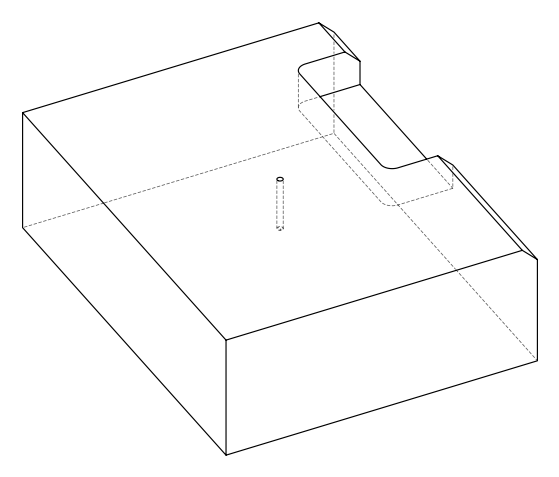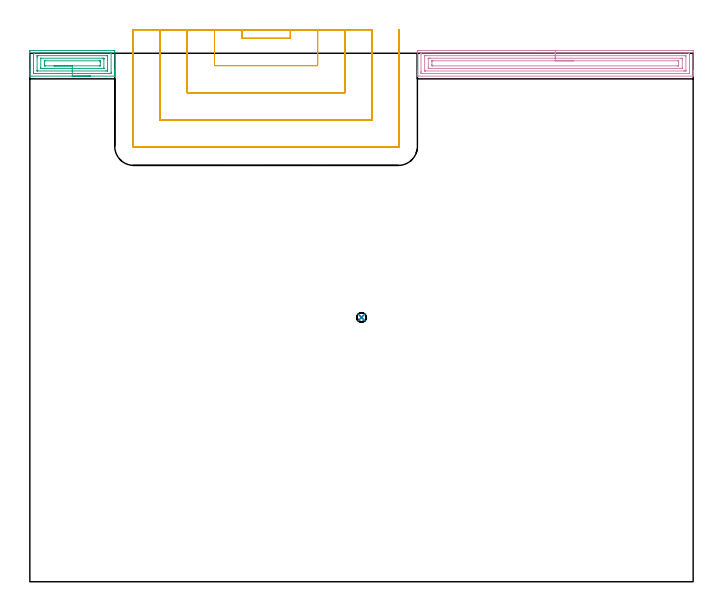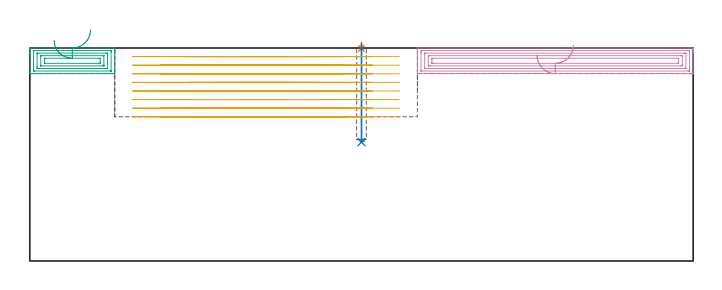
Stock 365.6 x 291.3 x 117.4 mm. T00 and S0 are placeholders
(PLAN: 5 operations, 3 tool changes, 33 min)
(1 SPOT_DRILL | STEP1POCKET | NXT0321_9005460120000 | 0.03 min | 1 mm3)
(2 DRILL_BLIND_HOLE_INTO_CENTER | STEP1POCKET | UGT0301_448 | 0.22 min | 1103 mm3)
(3 AREA_MILL | FG_CHAMFER_SURFACE | UGT0205_001 | 2.19 min | 5351 mm3)
(4 AREA_MILL_1 | FG_CHAMFER_SURFACE_1 | UGT0205_001 | 6.4 min | 15809 mm3)
(5 MILL_SLOT | SLOT_PARTIAL_RECTANGULAR | UGT0201_094 | Follow Part, ap 5, ae 75% | 24.16 min | 387571 mm3)
(TOOL NXT0321_9005460120000 | NC Spot Drill, 142deg, 12mm, Carbide, Uncoated | D12 PA142 FL30 Z2)
(TOOL UGT0301_448 | Carbide Drill 5.3 mm | D5.3 PA118 FL52 Z2)
(TOOL UGT0205_001 | Chamfer Mill 20 x 3 x 45 deg. | D20 FL50 Z2)
(TOOL UGT0201_094 | End mill 20 mm | D20 FL38 Z4)
(OP 1 SPOT_DRILL)
G17 G21 G94 G90
T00 M6
G54
G17 G0 G90 X182.8 Y145.7 S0 M3
G43 Z127.4 H0
G94 G81 G98 Z117.172 F250. R120.4
G80
M5
M2
(OP 2 DRILL_BLIND_HOLE_INTO_CENTER)
G17 G21 G94 G90
T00 M6
G54
G17 G0 G90 X182.8 Y145.7 S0 M3
G43 Z127.4 H0
G94 G81 G98 Z65.5 F250. R119.4
G80
M5
M2
(OP 3 AREA_MILL)
G17 G21 G94 G90
T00 M6
G54
G17 G0 G90 X33.4 Y278.7 S1061 M3
G43 Z127.4 H0
G94 G1 X33.362 Z126.528 F250.
X33.248 Z125.663
X33.059 Z124.812
X32.797 Z123.98
X32.463 Z123.174
X32.06 Z122.4
X31.592 Z121.664
X31.06 Z120.972
X30.471 Z120.329
X29.828 Z119.74
X29.136 Z119.208
X28.4 Z118.74
X27.626 Z118.337
X26.82 Z118.003
X25.988 Z117.741
X25.137 Z117.552
X24.272 Z117.438
X23.4 Z117.4
X0.172
X0.005 Z117.39
X0.004 Y278.701 Z117.389
X0. Y279.041 Z117.059
Y279.346 Z116.753
Y280.024 Z116.071
Y281.244 Z114.853
Y281.786 Z114.308
Y292.086 Z104.012
X0.003 Y292.357 Z103.741
X0.01 Y292.792 Z103.306
X0.173 Y292.796 Z103.302
X0.619 Y292.8 Z103.3
X46.181
X46.629 Y292.796 Z103.302
X46.79 Y292.792 Z103.306
X46.8 Y292.628 Z103.47
Y281.786 Z114.308
Y281.244 Z114.853
Y280.905 Z115.191
Y280.363 Z115.733
Y280.024 Z116.071
Y279.346 Z116.753
Y279.041 Z117.058
X46.796 Y278.701 Z117.389
X46.795 Y278.7 Z117.39
X46.628 Z117.4
X23.4
Y280.114 Z115.986
X2.313 Y280.115 Z115.985
X2.033 Y280.121 Z115.979
X2.009 Y280.124 Z115.976
X2.005 Y280.146 Z115.954
X2.002 Y280.178 Z115.922
X2. Y280.21 Z115.89
Y280.424 Z115.676
X2.001 Y290.595 Z105.505
X2.004 Y290.991 Z105.109
X2.014 Y291.379 Z104.721
X2.405 Y291.385 Z104.715
X2.497
X44.395 Y291.386 Z104.714
X44.487 Y291.385 Z104.715
X44.767 Y291.379 Z104.721
X44.791 Y291.376 Z104.724
X44.795 Y291.354 Z104.746
X44.799 Y291.322 Z104.778
X44.8 Y291.291 Z104.809
Y291.076 Z105.024
X44.799 Y280.905 Z115.195
X44.797 Y280.509 Z115.591
X44.786 Y280.121 Z115.979
X44.395 Y280.116 Z115.984
X44.303 Y280.115 Z115.985
X23.4 Y280.114 Z115.986
Y281.528 Z114.572
X4.192 Y281.529 Z114.571
X4.105 Y281.53 Z114.57
X4.036 Y281.533 Z114.567
X4.019 Y281.535 Z114.565
X4.01 Y281.545 Z114.555
X4.007 Y281.597 Z114.503
X4.002 Y281.786 Z114.314
X4. Y281.975 Z114.125
Y289.022 Z107.078
X4.002 Y289.714 Z106.386
X4.004 Y289.899 Z106.201
X4.01 Y289.96 Z106.14
X4.063 Y289.965 Z106.135
X4.192 Y289.967 Z106.133
X4.825 Y289.971 Z106.129
X42.608
X42.695 Y289.97 Z106.13
X42.764 Y289.967 Z106.133
X42.781 Y289.965 Z106.135
X42.79 Y289.955 Z106.145
X42.793 Y289.903 Z106.197
X42.798 Y289.714 Z106.386
X42.8 Y289.525 Z106.575
Y282.478 Z113.622
X42.798 Y281.786 Z114.314
X42.796 Y281.601 Z114.499
X42.791 Y281.54 Z114.56
X42.737 Y281.535 Z114.565
X42.608 Y281.533 Z114.567
X41.975 Y281.529 Z114.571
X23.4 Y281.528 Z114.572
Y282.943 Z113.157
X6.592
X6.133 Y282.945 Z113.155
X6.031 Y282.948 Z113.152
X6.015 Y282.949 Z113.151
X6.01 Y282.963 Z113.137
X6.005 Y283.013 Z113.087
X6.002 Y283.116 Z112.984
X6. Y283.527 Z112.573
X6.001 Y288.382 Z107.718
X6.003 Y288.49 Z107.61
X6.007 Y288.543 Z107.557
X6.01 Y288.55 Z107.55
X6.02 Y288.553 Z107.547
X6.054 Y288.555 Z107.545
X6.259 Y288.557 Z107.543
X40.208
X40.667 Y288.555 Z107.545
X40.769 Y288.552 Z107.548
X40.785 Y288.551 Z107.549
X40.79 Y288.537 Z107.563
X40.795 Y288.487 Z107.613
X40.798 Y288.384 Z107.716
X40.8 Y287.973 Z108.127
X40.799 Y283.118 Z112.982
X40.797 Y283.01 Z113.09
X40.793 Y282.958 Z113.142
X40.79 Y282.95 Z113.15
X40.78 Y282.947 Z113.153
X40.746 Y282.945 Z113.155
X40.541 Y282.943 Z113.157
X23.4
Y284.357 Z111.743
X8.586
X8.441 Y284.358 Z111.742
X8.15 Y284.364 Z111.736
X8.009 Y284.368 Z111.732
X8.006 Y284.386 Z111.714
X8.003 Y284.429 Z111.671
X8. Y285.078 Z111.022
Y286.84 Z109.26
X8.001 Y287.071 Z109.029
X8.002 Y287.112 Z108.988
X8.005 Y287.131 Z108.969
X8.007 Y287.135 Z108.965
X8.077 Y287.138 Z108.962
X8.368 Y287.142 Z108.958
X8.513 Y287.143 Z108.957
X38.214
X38.359 Y287.142 Z108.958
X38.65 Y287.136 Z108.964
X38.791 Y287.132 Z108.968
X38.794 Y287.114 Z108.986
X38.797 Y287.071 Z109.029
X38.8 Y286.422 Z109.678
Y284.66 Z111.44
Y284.429 Z111.671
X38.798 Y284.388 Z111.712
X38.795 Y284.369 Z111.731
X38.793 Y284.365 Z111.735
X38.723 Y284.362 Z111.738
X38.432 Y284.358 Z111.742
X38.287 Y284.357 Z111.743
X23.4
X22.528 Z111.781
X21.664 Z111.895
X20.812 Z112.084
X19.98 Z112.346
X19.174 Z112.68
X18.4 Z113.083
X17.664 Z113.552
X16.972 Z114.083
X16.329 Z114.672
X15.74 Z115.315
X15.209 Z116.007
X14.74 Z116.743
X14.337 Z117.517
X14.003 Z118.323
X13.741 Z119.155
X13.552 Z120.007
X13.438 Z120.872
X13.4 Z121.743
G0 Z127.4
M5
M2
(OP 4 AREA_MILL_1)
G17 G21 G94 G90
T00 M6
G54
G17 G0 G90 X279.6 Y292.8 S1061 M3
G43 Z127.4 H0
Z113.3
G94 G1 X279.638 Z112.428 F250.
X279.752 Z111.563
X279.941 Z110.712
X280.203 Z109.88
X280.537 Z109.074
X280.94 Z108.3
X281.408 Z107.564
X281.94 Z106.872
X282.529 Z106.229
X283.172 Z105.64
X283.864 Z105.108
X284.6 Z104.64
X285.374 Z104.237
X286.18 Z103.903
X287.012 Z103.641
X287.863 Z103.452
X288.728 Z103.338
X289.6 Z103.3
X364.997
X365.445 Y292.795 Z103.303
X365.59 Y292.792 Z103.306
X365.6 Y292.642 Z103.455
Y281.786 Z114.308
Y281.215 Z114.882
Y280.905 Z115.191
Y280.334 Z115.762
Y280.024 Z116.07
Y279.405 Z116.694
Y279.143 Z116.956
X365.599 Y279.011 Z117.089
X365.59 Y278.706 Z117.393
X365.443 Y278.7 Z117.4
X213.757
X213.61 Y278.706 Z117.393
X213.6 Y279.012 Z117.088
Y279.406 Z116.694
Y280.024 Z116.07
Y281.215 Z114.882
Y281.786 Z114.308
Y292.357 Z103.741
X213.603 Y292.645 Z103.452
X213.61 Y292.792 Z103.305
X213.759 Y292.799 Z103.299
X214.203 Y292.8 Z103.3
X289.6
Y291.386 Z104.714
X363.212 Y291.385 Z104.715
X363.305 Y291.384 Z104.716
X363.571 Y291.379 Z104.721
X363.59 Y291.292 Z104.808
X363.597 Y291.097 Z105.003
X363.599 Y290.595 Z105.505
X363.6 Y290.212 Z105.888
X363.599 Y280.524 Z115.576
X363.592 Y280.141 Z115.959
X363.59 Y280.12 Z115.98
X363.586 Y280.119 Z115.981
X363.563 Y280.116 Z115.984
X363.513 Y280.115 Z115.985
X363.413 Y280.114 Z115.986
X215.987 Y280.115 Z115.985
X215.895 Y280.116 Z115.984
X215.629 Y280.121 Z115.979
X215.61 Y280.208 Z115.892
X215.604 Y280.403 Z115.697
X215.601 Y280.905 Z115.195
X215.6 Y281.288 Z114.812
X215.601 Y290.976 Z105.124
X215.607 Y291.36 Z104.74
X215.61 Y291.38 Z104.72
X215.614 Y291.382 Z104.718
X215.637 Y291.384 Z104.716
X215.687 Y291.385 Z104.715
X215.787 Y291.386 Z104.714
X289.6
Y289.972 Z106.128
X361.167 Y289.971 Z106.129
X361.428 Y289.97 Z106.13
X361.515 Y289.968 Z106.132
X361.576 Y289.965 Z106.135
X361.59 Y289.883 Z106.217
X361.595 Y289.714 Z106.386
X361.599 Y289.545 Z106.555
Y281.786 Z114.314
X361.597 Y281.619 Z114.481
X361.59 Y281.561 Z114.539
X361.583 Y281.535 Z114.565
X361.558 Y281.534 Z114.566
X361.428 Y281.531 Z114.569
X360.796 Y281.529 Z114.571
X360.536 Z114.572
X218.032 Z114.571
X217.772 Y281.531 Z114.569
X217.685 Y281.532 Z114.568
X217.624 Y281.535 Z114.565
X217.61 Y281.617 Z114.483
X217.605 Y281.786 Z114.314
X217.601 Y281.955 Z114.145
Y289.714 Z106.386
X217.603 Y289.881 Z106.219
X217.61 Y289.939 Z106.161
X217.617 Y289.965 Z106.135
X217.642 Y289.966 Z106.134
X217.772 Y289.969 Z106.131
X218.404 Y289.971 Z106.129
X218.664 Y289.972 Z106.128
X289.6
Y288.557 Z107.543
X358.751
X359.032 Y288.556 Z107.544
X359.481 Y288.552 Z107.548
X359.58 Y288.551 Z107.549
X359.59 Y288.377 Z107.723
X359.599 Y287.996 Z108.104
X359.6 Y287.952 Z108.148
X359.599 Y283.129 Z112.971
X359.597 Y283.024 Z113.076
X359.593 Y282.972 Z113.128
X359.591 Y282.952 Z113.148
X359.567 Y282.95 Z113.15
X359.361 Y282.946 Z113.154
X358.751 Y282.943 Z113.157
X358.472
X220.449
X220.168 Y282.944 Z113.156
X219.719 Y282.948 Z113.152
X219.62 Y282.95 Z113.15
X219.61 Y283.123 Z112.977
X219.601 Y283.504 Z112.596
X219.6 Y283.548 Z112.552
X219.601 Y288.371 Z107.729
X219.603 Y288.476 Z107.624
X219.607 Y288.528 Z107.572
X219.609 Y288.548 Z107.552
X219.633 Y288.55 Z107.55
X219.839 Y288.554 Z107.546
X220.449 Y288.557 Z107.543
X220.728
X289.6
Y287.143 Z108.957
X357.039
X357.185 Y287.141 Z108.959
X357.475 Y287.136 Z108.964
X357.591 Y287.129 Z108.971
X357.594 Y287.112 Z108.988
X357.597 Y287.071 Z109.029
X357.6 Y286.446 Z109.654
Y284.684 Z111.416
Y284.429 Z111.671
X357.598 Y284.39 Z111.71
X357.595 Y284.371 Z111.729
X357.592 Y284.367 Z111.733
X357.548 Y284.364 Z111.736
X357.258 Y284.358 Z111.742
X357.112 Y284.357 Z111.743
X357.039
X222.161
X222.015 Y284.359 Z111.741
X221.725 Y284.364 Z111.736
X221.609 Y284.371 Z111.729
X221.606 Y284.388 Z111.712
X221.603 Y284.429 Z111.671
X221.6 Y285.054 Z111.046
Y286.816 Z109.284
Y287.071 Z109.029
X221.602 Y287.11 Z108.99
X221.605 Y287.129 Z108.971
X221.608 Y287.133 Z108.967
X221.652 Y287.136 Z108.964
X221.942 Y287.142 Z108.958
X222.088 Y287.143 Z108.957
X222.161
X289.6
X290.472 Z108.995
X291.336 Z109.109
X292.188 Z109.298
X293.02 Z109.56
X293.826 Z109.894
X294.6 Z110.297
X295.336 Z110.765
X296.028 Z111.296
X296.671 Z111.886
X297.26 Z112.529
X297.791 Z113.221
X298.26 Z113.957
X298.663 Z114.731
X298.997 Z115.537
X299.259 Z116.369
X299.448 Z117.22
X299.562 Z118.085
X299.6 Z118.957
G0 Z127.4
M5
M2
(OP 5 MILL_SLOT)
G17 G21 G94 G90
T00 M6
G54
G17 G0 G90 X116.8 Y304.3 S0 M3
G43 Z127.4 H0
Z112.662
G94 G1 Y301.3 F250.
Y299.5 F500.
X143.6
Y301.3
Y304.3 F250.
X101.8
Y301.3
Y284.5 F500.
X158.6
Y301.3
Y304.3 F250.
X86.8
Y301.3
Y269.5 F500.
X173.6
Y301.3
Y304.3 F250.
X71.8
Y301.3
Y254.5 F500.
X188.6
Y301.3
Y304.3 F250.
X56.8
Y301.3
Y240. F500.
G3 X57.3 Y239.5 R0.5
G1 X203.1
G3 X203.6 Y240. R0.5
G1 Y301.3
Y304.3 F250.
G0 X116.8 Z107.925
G1 Y301.3
Y299.5 F500.
X143.6
Y301.3
Y304.3 F250.
X101.8
Y301.3
Y284.5 F500.
X158.6
Y301.3
Y304.3 F250.
X86.8
Y301.3
Y269.5 F500.
X173.6
Y301.3
Y304.3 F250.
X71.8
Y301.3
Y254.5 F500.
X188.6
Y301.3
Y304.3 F250.
X56.8
Y301.3
Y240. F500.
G3 X57.3 Y239.5 R0.5
G1 X203.1
G3 X203.6 Y240. R0.5
G1 Y301.3
Y304.3 F250.
G0 X116.8 Z103.187
G1 Y301.3
Y299.5 F500.
X143.6
Y301.3
Y304.3 F250.
X101.8
Y301.3
Y284.5 F500.
X158.6
Y301.3
Y304.3 F250.
X86.8
Y301.3
Y269.5 F500.
X173.6
Y301.3
Y304.3 F250.
X71.8
Y301.3
Y254.5 F500.
X188.6
Y301.3
Y304.3 F250.
X56.8
Y301.3
Y240. F500.
G3 X57.3 Y239.5 R0.5
G1 X203.1
G3 X203.6 Y240. R0.5
G1 Y301.3
Y304.3 F250.
G0 X116.8 Z98.45
G1 Y301.3
Y299.5 F500.
X143.6
Y301.3
Y304.3 F250.
X101.8
Y301.3
Y284.5 F500.
X158.6
Y301.3
Y304.3 F250.
X86.8
Y301.3
Y269.5 F500.
X173.6
Y301.3
Y304.3 F250.
X71.8
Y301.3
Y254.5 F500.
X188.6
Y301.3
Y304.3 F250.
X56.8
Y301.3
Y240. F500.
G3 X57.3 Y239.5 R0.5
G1 X203.1
G3 X203.6 Y240. R0.5
G1 Y301.3
Y304.3 F250.
G0 X116.8 Z93.712
G1 Y301.3
Y299.5 F500.
X143.6
Y301.3
Y304.3 F250.
X101.8
Y301.3
Y284.5 F500.
X158.6
Y301.3
Y304.3 F250.
X86.8
Y301.3
Y269.5 F500.
X173.6
Y301.3
Y304.3 F250.
X71.8
Y301.3
Y254.5 F500.
X188.6
Y301.3
Y304.3 F250.
X56.8
Y301.3
Y240. F500.
G3 X57.3 Y239.5 R0.5
G1 X203.1
G3 X203.6 Y240. R0.5
G1 Y301.3
Y304.3 F250.
G0 X116.8 Z88.975
G1 Y301.3
Y299.5 F500.
X143.6
Y301.3
Y304.3 F250.
X101.8
Y301.3
Y284.5 F500.
X158.6
Y301.3
Y304.3 F250.
X86.8
Y301.3
Y269.5 F500.
X173.6
Y301.3
Y304.3 F250.
X71.8
Y301.3
Y254.5 F500.
X188.6
Y301.3
Y304.3 F250.
X56.8
Y301.3
Y240. F500.
G3 X57.3 Y239.5 R0.5
G1 X203.1
G3 X203.6 Y240. R0.5
G1 Y301.3
Y304.3 F250.
G0 X116.8 Z84.237
G1 Y301.3
Y299.5 F500.
X143.6
Y301.3
Y304.3 F250.
X101.8
Y301.3
Y284.5 F500.
X158.6
Y301.3
Y304.3 F250.
X86.8
Y301.3
Y269.5 F500.
X173.6
Y301.3
Y304.3 F250.
X71.8
Y301.3
Y254.5 F500.
X188.6
Y301.3
Y304.3 F250.
X56.8
Y301.3
Y240. F500.
G3 X57.3 Y239.5 R0.5
G1 X203.1
G3 X203.6 Y240. R0.5
G1 Y301.3
Y304.3 F250.
G0 X116.8 Z79.5
G1 Y301.3
Y299.5 F500.
X143.6
Y301.3
Y304.3 F250.
X101.8
Y301.3
Y284.5 F500.
X158.6
Y301.3
Y304.3 F250.
X86.8
Y301.3
Y269.5 F500.
X173.6
Y301.3
Y304.3 F250.
X71.8
Y301.3
Y254.5 F500.
X188.6
Y301.3
Y304.3 F250.
X56.8
Y301.3
Y240. F500.
G3 X57.3 Y239.5 R0.5
G1 X203.1
G3 X203.6 Y240. R0.5
G1 Y301.3
Y304.3 F250.
G0 Z127.4
M5
M2
